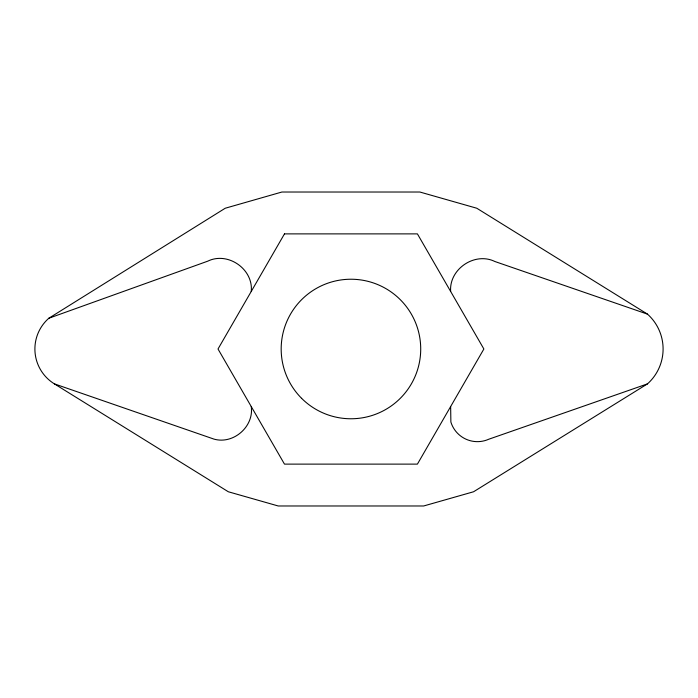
<?xml version="1.0" encoding="UTF-8"?>
<svg xmlns="http://www.w3.org/2000/svg" width="698" height="698" viewBox="0 0 698 698"><rect width="100%" height="100%" fill="white"/><g stroke="black" fill="none" stroke-linecap="round" stroke-linejoin="round"><path stroke-width="1.05" d="M450.646 291.441C448.945 269.088 474.788 251.612 494.899 261.514L647.465 314.117A46.74 46.74 0 0 1 647.465 383.883L473.567 491.767L423.669 505.98L278.223 505.98L228.325 491.767L54.418 383.883A40.929 40.929 0 0 1 48.825 318.244L225.227 208.24L281.913 192.02L419.864 192.02L476.795 208.24L647.465 314.117M48.825 318.244L207.742 261.174C227.827 251.271 253.549 269.158 251.245 291.441M647.465 383.883L488.748 439.234A27.763 27.763 0 0 1 450.873 422.028L450.646 406.559M54.418 383.883L214.007 439.121C233.437 444.652 254.142 426.557 251.245 406.559M284.479 233.882L218.012 349L284.479 464.118L417.413 464.118L483.871 349L417.413 233.882L284.479 233.882M301.606 398.331A69.774 69.774 0 0 0 418.338 367.061A69.774 69.774 0 0 0 332.885 281.608A69.774 69.774 0 0 0 301.606 398.331"/></g></svg>
